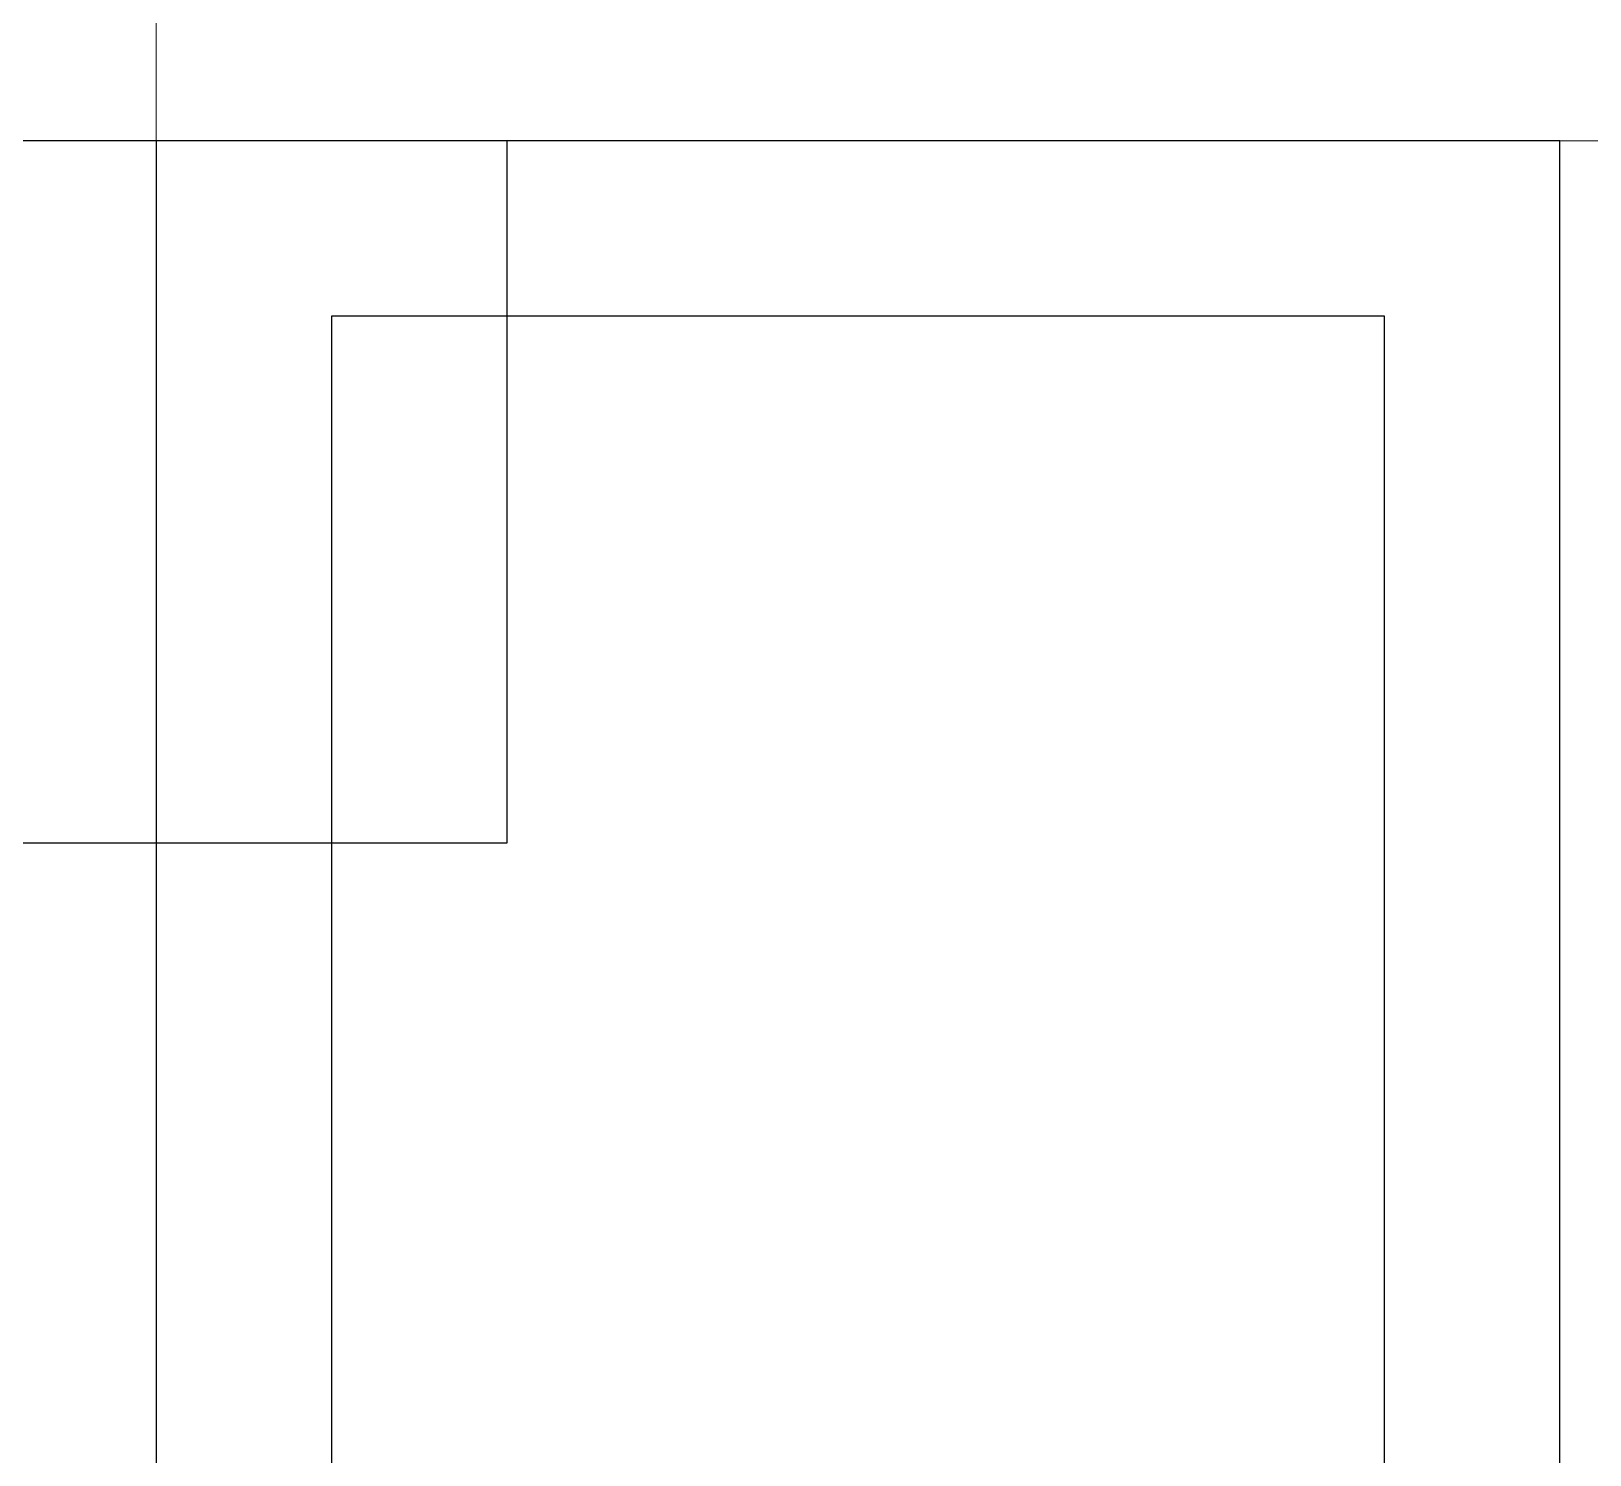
# Model space of a CAD drawing. Header units: millimetres. Extents: x 694231 to 734331, y 4486031 to 4541543.
# Drawn here: x 723992.7 to 724081.6, y 4490576.3 to 4490657.4 of the extents above; entities that cross this region are included whole.
import ezdxf

# ---------------------------------------------------------------- set-up
doc = ezdxf.new("R2010")
doc.units = ezdxf.units.MM
doc.layers.add('A-BA', color=1, linetype='Continuous')
doc.layers.add('Deko_Zemin Seramik5', color=155, linetype='Continuous')
doc.layers.add('DBM_w_sld', color=111, linetype='Continuous', lineweight=20)

# ---------------------------------------------------------------- blocks, each defined once
blk = doc.blocks.new('duşş')
at = {"layer": 'Deko_Zemin Seramik5'}
for points in [[(13081.425, 1809.29), (13081.425, 1659.29), (13161.423, 1659.29), (13161.423, 1809.29)], [(13081.425, 1809.29), (13161.423, 1809.29)]]:
    blk.add_lwpolyline(points, dxfattribs=at)
blk.add_lwpolyline([(13091.425, 1799.291), (13091.425, 1671.265, 0.414145), (13093.424, 1669.265), (13149.424, 1669.25, 0.414282), (13151.425, 1671.25), (13151.425, 1799.291)], format="xyb", close=True, dxfattribs=at)

msp = doc.modelspace()

# ---------------------------------------------------------------- linework, layer by layer
at = {"layer": 'A-BA', "ltscale": 10}
msp.add_lwpolyline([(723979.851, 4490611.16), (724019.851, 4490611.16), (724019.851, 4490651.16), (723979.851, 4490651.16)], close=True, dxfattribs=at)
at = {"layer": 'DBM_w_sld'}
for points in [[(723999.851, 4490096.895), (723999.851, 4491066.895)], [(723999.851, 4490651.16), (724276.7, 4490651.16), (724276.7, 4490666.16), (723999.851, 4490666.16)], [(723999.851, 4490096.895), (723999.851, 4490601.16)]]:
    msp.add_lwpolyline(points, dxfattribs=at)

# ---------------------------------------------------------------- next in the draw order: block references
at = {"color": 5, "lineweight": 53}
msp.add_blockref('duşş', (710918.426, 4488841.871), dxfattribs=at)

doc.saveas('drawing.dxf')
